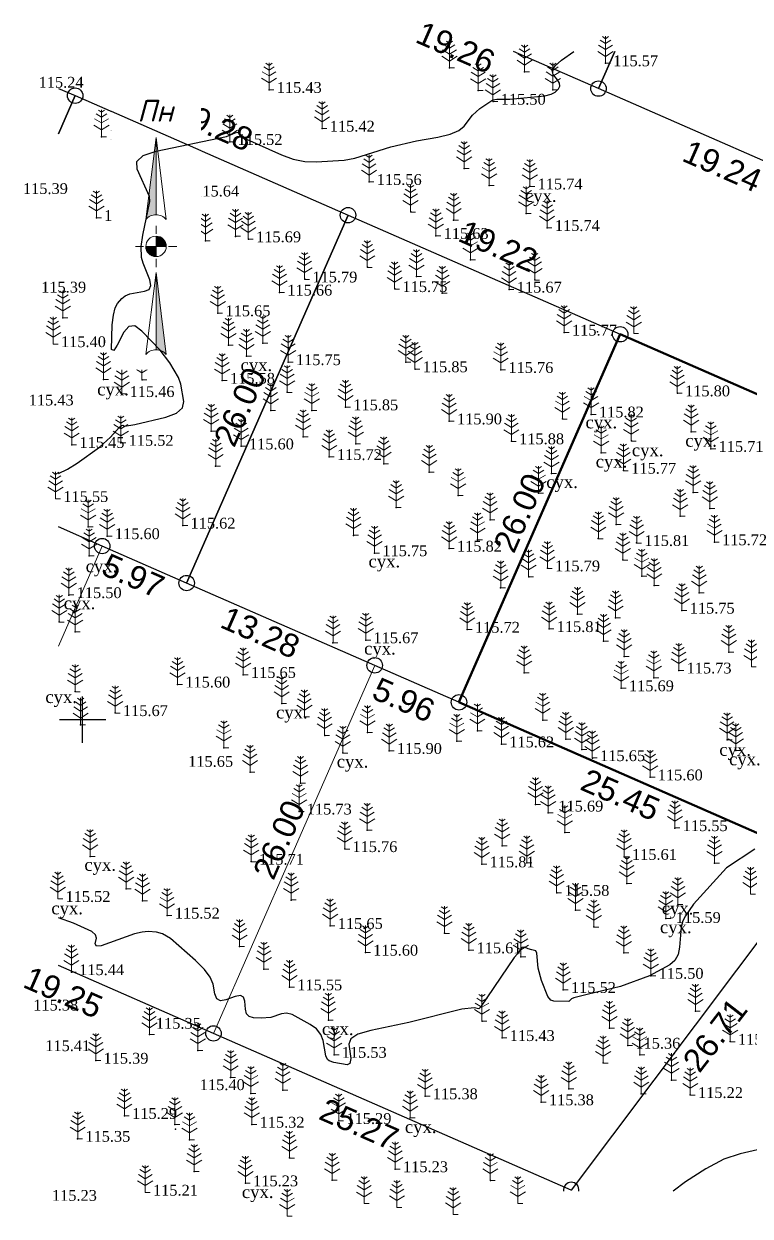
# Model space of a CAD drawing. Header units: millimetres. Extents: x 5405546.2 to 5405634.1, y 5524967.4 to 5525047.9.
# Drawn here: x 5405546.2 to 5405593.2, y 5524967.9 to 5525045 of the extents above; entities that cross this region are included whole.
import ezdxf
from ezdxf.enums import TextEntityAlignment as Align

# ---------------------------------------------------------------- set-up
doc = ezdxf.new("R2010")
doc.units = ezdxf.units.MM
doc.set_wipeout_variables(frame=1)
for name, color, linetype, lineweight in [('#Лист (текст_ПН)', 250, 'Continuous', 0), ('#Штамп', 250, 'Continuous', 0), ('11900000', 1, 'Continuous', 30), ('ТОЧКИ', 7, 'Continuous', 30)]:
    doc.layers.add(name, color=color, linetype=linetype, lineweight=lineweight)
for name, color, linetype in [('горизонтали', 42, 'Continuous'), ('Ділянки_Межі', 10, 'Continuous'), ('надписи', 7, 'Continuous'), ('отметки', 7, 'Continuous'), ('промеры', 185, 'Continuous'), ('Растительность', 7, 'Continuous')]:
    doc.layers.add(name, color=color, linetype=linetype)
doc.styles.get("Standard").update_dxf_attribs({"font": 'arial.ttf'})
doc.styles.add('times', font='times.ttf')
doc.styles.add('Мой_Топо', font='isocpeui.ttf')

# ---------------------------------------------------------------- blocks, each defined once
blk = doc.blocks.new('A$C51FE15A3')
at = {"layer": 'Растительность', "color": 94, "lineweight": 0}
for points in [[(-0.201, 1.726), (0, 1.584), (0.201, 1.726)], [(0, 1.75), (0, 0), (0.319, 0)], [(-0.447, 1.172), (0, 0.895), (0.447, 1.172)], [(-0.343, 1.489), (0, 1.267), (0.343, 1.489)], [(-0.493, 0.753), (0, 0.444), (0.493, 0.753)]]:
    blk.add_lwpolyline(points, dxfattribs=at)
blk = doc.blocks.new('*U5')
at = {"color": 0}
for points in [[(-0.113, 0), (-0.109, -0.029), (-0.097, -0.056)], [(-0.113, 0), (-0.097, -0.056), (0, 0)], [(-0.097, -0.056), (0, -0.113), (0, 0)], [(-0.097, -0.056), (-0.08, -0.08), (-0.056, -0.097)], [(-0.097, -0.056), (-0.056, -0.097), (0, -0.113)], [(-0.056, -0.097), (-0.029, -0.109), (0, -0.113)]]:
    blk.add_solid(points, dxfattribs=at)
blk = doc.blocks.new('*U6')
at = {"color": 0}
for points in [[(0, 0), (0.097, 0.056), (0, 0.113)], [(0.097, 0.056), (0.029, 0.109), (0, 0.113)], [(0, 0), (0.113, 0), (0.097, 0.056)], [(0.097, 0.056), (0.056, 0.097), (0.029, 0.109)], [(0.097, 0.056), (0.08, 0.08), (0.056, 0.097)], [(0.113, 0), (0.109, 0.029), (0.097, 0.056)]]:
    blk.add_solid(points, dxfattribs=at)
blk = doc.blocks.new('*U7')
at = {"color": 0}
for points in [[(0, -1.136), (0.021, -1.138), (0, -0.288)], [(0.021, -1.138), (0.042, -1.142), (0, -0.288)], [(0.042, -1.142), (0.062, -1.15), (0, -0.288)], [(0.062, -1.15), (0.081, -1.16), (0, -0.288)], [(0.081, -1.16), (0.098, -1.173), (0, -0.288)], [(0.098, -1.173), (0.113, -1.188), (0, -0.288)]]:
    blk.add_solid(points, dxfattribs=at)
blk = doc.blocks.new('*U8')
at = {"color": 0}
for points in [[(-0.113, 0.297), (-0.098, 0.312), (0, 1.197)], [(-0.098, 0.312), (-0.081, 0.325), (0, 1.197)], [(-0.081, 0.325), (-0.062, 0.335), (0, 1.197)], [(-0.062, 0.335), (-0.042, 0.343), (0, 1.197)], [(-0.042, 0.343), (-0.021, 0.347), (0, 1.197)], [(-0.021, 0.347), (0, 0.349), (0, 1.197)]]:
    blk.add_solid(points, dxfattribs=at)
blk = doc.blocks.new('#Північ')
at = {"color": 7}
blk.add_wipeout([(-2.901, 10.635), (2.901, 10.635), (2.901, -7.981), (-2.901, -7.981)], dxfattribs=at).dxf.layer = '#Лист (текст_ПН)'
at = {"layer": '#Лист (текст_ПН)'}
for p, q in [((-0.663, 1.748), (0, 7.043)), ((0, 7.043), (0, 2.052)), ((0, 7.043), (0.663, 1.748)), ((0, 1.337), (0, 0.807)), ((-1.337, 0), (-0.807, 0)), ((-0.662, 0), (0.662, 0)), ((0, 0.662), (0, -0.662)), ((1.337, 0), (0.807, 0)), ((0, -1.337), (0, -0.807)), ((-0.663, -6.99), (0, -1.695)), ((0, -1.695), (0.663, -6.99)), ((0, -1.695), (0, -6.686))]:
    blk.add_line(p, q, dxfattribs=at)
at = {"layer": '#Лист (текст_ПН)', "flags": 128}
for points in [[(0, 7.043), (-0.663, 1.748, -0.218585), (0, 2.052)], [(0, 0), (-0.662, 0, 0.414214), (0, -0.662)]]:
    blk.add_lwpolyline(points, format="xyb", close=True, dxfattribs=at)
at = {"layer": '#Лист (текст_ПН)'}
blk.add_circle((0, 0), 0.662, dxfattribs=at)
for centre in [(0, 1.178), (0, -7.56)]:
    blk.add_arc(centre, 0.874, 40.67981, 139.32019, dxfattribs=at)
at = {"layer": '#Лист (текст_ПН)', "xscale": 5.883850111352785, "yscale": 5.883850111352785, "zscale": 5.883850111352785}
for name in ['*U8', '*U5', '*U6', '*U7']:
    blk.add_blockref(name, (0, 0), dxfattribs=at)
at = {"layer": '#Лист (текст_ПН)', "style": 'Мой_Топо'}
blk.add_text('Пн', height=1.4, dxfattribs=at).set_placement((-1.217, 8.077))

msp = doc.modelspace()

# ---------------------------------------------------------------- linework, layer by layer
at = {"layer": '11900000', "color": 7}
for points in [[(5405550, 5524998.5, 0), (5405550, 5525001.5, 0)], [(5405550, 5524998.5, 0), (5405550, 5525001.5, 0)], [(5405548.5, 5525000, 0), (5405551.5, 5525000, 0)], [(5405548.5, 5525000, 0), (5405551.5, 5525000, 0)]]:
    msp.add_polyline3d(points, dxfattribs=at)
at = {"layer": 'горизонтали', "color": 32}
for points in [[(5405593.487, 5524991.612, 115.5), (5405591.667, 5524990.422, 115.5), (5405589.537, 5524988.062, 115.5), (5405589.007, 5524987.312, 115.5), (5405588.837, 5524986.982, 115.5), (5405588.727, 5524986.562, 115.5), (5405588.627, 5524985.282, 115.5), (5405588.537, 5524984.802, 115.5), (5405588.327, 5524984.412, 115.5), (5405587.987, 5524984.132, 115.5), (5405586.687, 5524983.412, 115.5), (5405584.807, 5524982.732, 115.5), (5405582.657, 5524982.222, 115.5), (5405581.777, 5524982.002, 115.5), (5405581.637, 5524981.932, 115.5), (5405581.467, 5524981.762, 115.5), (5405580.487, 5524981.782, 115.5), (5405580.287, 5524981.852, 115.5), (5405580.097, 5524982.082, 115.5), (5405579.687, 5524983.122, 115.5), (5405579.467, 5524983.912, 115.5), (5405579.387, 5524984.882, 115.5), (5405579.327, 5524985.032, 115.5), (5405579.057, 5524985.102, 115.5), (5405578.827, 5524985.172, 115.5), (5405578.597, 5524985.282, 115.5), (5405578.427, 5524985.262, 115.5), (5405578.147, 5524984.842, 115.5), (5405577.917, 5524984.602, 115.5), (5405575.747, 5524981.402, 115.5), (5405575.627, 5524981.292, 115.5), (5405575.337, 5524981.342, 115.5), (5405574.537, 5524981.262, 115.5), (5405571.117, 5524980.412, 115.5), (5405568.657, 5524979.892, 115.5), (5405567.817, 5524979.652, 115.5), (5405567.347, 5524979.352, 115.5), (5405567.227, 5524978.992, 115.5), (5405567.347, 5524978.062, 115.5), (5405567.297, 5524977.742, 115.5), (5405567.107, 5524977.662, 115.5), (5405566.257, 5524977.822, 115.5), (5405565.947, 5524977.912, 115.5), (5405565.837, 5524978.012, 115.5), (5405565.737, 5524978.242, 115.5), (5405565.557, 5524979.232, 115.5), (5405565.417, 5524979.632, 115.5), (5405565.137, 5524979.982, 115.5), (5405564.727, 5524980.282, 115.5), (5405563.557, 5524980.912, 115.5), (5405563.187, 5524981.002, 115.5), (5405562.877, 5524980.962, 115.5), (5405562.187, 5524980.732, 115.5), (5405561.557, 5524980.682, 115.5), (5405561.057, 5524980.712, 115.5), (5405560.767, 5524980.782, 115.5), (5405560.597, 5524980.962, 115.5), (5405560.527, 5524981.262, 115.5), (5405560.497, 5524981.782, 115.5), (5405560.417, 5524982.052, 115.5), (5405560.207, 5524982.152, 115.5), (5405559.877, 5524982.082, 115.5), (5405559.267, 5524981.862, 115.5), (5405558.927, 5524981.802, 115.5), (5405558.687, 5524981.932, 115.5), (5405558.547, 5524982.262, 115.5), (5405558.437, 5524982.882, 115.5), (5405558.257, 5524983.332, 115.5), (5405557.887, 5524983.842, 115.5), (5405557.307, 5524984.422, 115.5), (5405555.687, 5524985.832, 115.5), (5405555.177, 5524986.142, 115.5), (5405554.777, 5524986.252, 115.5), (5405554.247, 5524986.282, 115.5), (5405553.847, 5524986.252, 115.5), (5405553.347, 5524986.132, 115.5), (5405551.207, 5524985.362, 115.5), (5405550.897, 5524985.352, 115.5), (5405550.817, 5524985.502, 115.5), (5405550.887, 5524985.852, 115.5), (5405550.837, 5524986.082, 115.5), (5405550.597, 5524986.302, 115.5), (5405549.397, 5524986.832, 115.5), (5405548.431, 5524987.176, 115.5)], [(5405594.887, 5524972.432, 115), (5405592.557, 5524971.902, 115), (5405591.497, 5524971.552, 115), (5405590.317, 5524970.942, 115), (5405589.017, 5524970.082, 115), (5405588.216, 5524969.496, 115)]]:
    msp.add_polyline3d(points, dxfattribs=at)
at = {"layer": 'Ділянки_Межі'}
for points in [[(5405584.434, 5525043.249), (5405583.377, 5525040.839), (5405577.872, 5525043.249)], [(5405605.433, 5525043.249), (5405601, 5525033.124), (5405583.377, 5525040.839)], [(5405583.377, 5525040.839), (5405584.434, 5525043.249)], [(5405548.431, 5525040.856), (5405549.514, 5525040.382), (5405548.431, 5525037.908)], [(5405548.431, 5525037.908), (5405549.514, 5525040.382), (5405567.174, 5525032.65), (5405556.73, 5525008.84), (5405551.263, 5525011.233), (5405548.431, 5525012.473)]]:
    msp.add_lwpolyline(points, dxfattribs=at)
at = {"layer": 'Ділянки_Межі', "lineweight": 25}
msp.add_lwpolyline([(5405631.175, 5525031.777), (5405623.462, 5525023.289), (5405601, 5525033.124), (5405583.377, 5525040.839), (5405577.872, 5525043.249)], dxfattribs=at)
at = {"layer": 'Ділянки_Межі'}
msp.add_lwpolyline([(5405556.73, 5525008.84), (5405567.174, 5525032.65), (5405584.781, 5525024.941), (5405574.353, 5525001.124), (5405568.897, 5525003.513)], close=True, dxfattribs=at)
at = {"layer": 'Ділянки_Межі', "lineweight": 50}
msp.add_lwpolyline([(5405574.353, 5525001.124), (5405584.781, 5525024.941), (5405614.533, 5525011.916), (5405597.668, 5524990.917)], close=True, dxfattribs=at)
at = {"layer": 'Ділянки_Межі', "lineweight": 0}
for points in [[(5405548.431, 5525012.473), (5405551.263, 5525011.233), (5405548.431, 5525004.764)], [(5405548.431, 5525004.764), (5405551.263, 5525011.233), (5405556.73, 5525008.84), (5405568.897, 5525003.513), (5405558.469, 5524979.696), (5405548.431, 5524984.091)]]:
    msp.add_lwpolyline(points, dxfattribs=at)
msp.add_lwpolyline([(5405558.469, 5524979.696), (5405568.897, 5525003.513), (5405574.353, 5525001.124), (5405597.668, 5524990.917), (5405581.619, 5524969.561)], close=True, dxfattribs=at)
at = {"layer": 'отметки', "color": 7}
for p in [(5405583.829, 5525042.487, 115.571), (5405573.742, 5525042.177, 115.383), (5405578.599, 5525041.923, 115.469), (5405562.064, 5525040.762, 115.43), (5405575.589, 5525040.721, 115.474), (5405580.43, 5525040.753, 115.485), (5405576.556, 5525039.999, 115.503), (5405565.494, 5525038.254, 115.416), (5405551.222, 5525037.725, 115.423), (5405559.522, 5525037.395, 115.517), (5405574.696, 5525035.659, 115.564), (5405568.533, 5525034.804, 115.556), (5405553.79, 5525033.984, 115.47), (5405556.718, 5525034.059, 115.644), (5405576.301, 5525034.57, 115.575), (5405578.942, 5525034.517, 115.738), (5405550.89, 5525032.48, 115.512), (5405555.356, 5525032.893, 115.549), (5405571.226, 5525032.855, 115.599), (5405578.707, 5525032.762, 115.65), (5405574.007, 5525032.318, 115.539), (5405580.056, 5525031.825, 115.742), (5405557.946, 5525030.985, 115.634), (5405559.89, 5525031.278, 115.667), (5405560.725, 5525031.093, 115.687), (5405572.863, 5525031.311, 115.632), (5405552.501, 5525029.442, 115.458), (5405575.105, 5525029.761, 115.629), (5405568.436, 5525029.274, 115.75), (5405571.601, 5525028.67, 115.668), (5405564.367, 5525028.496, 115.786), (5405570.196, 5525027.873, 115.748), (5405577.595, 5525027.836, 115.668), (5405579.256, 5525028.455, 115.709), (5405562.744, 5525027.647, 115.664), (5405573.272, 5525027.604, 115.729), (5405552.925, 5525026.793, 115.517), (5405558.743, 5525026.307, 115.65), (5405548.718, 5525026.009, 115.442), (5405556.831, 5525026.066, 115.544), (5405581.166, 5525025.054, 115.767), (5405583.317, 5525025.105, 115.808), (5405556.064, 5525024.505, 115.54), (5405559.429, 5525024.242, 115.597), (5405561.663, 5525024.374, 115.647), (5405560.604, 5525023.517, 115.559), (5405563.3, 5525023.144, 115.745), (5405570.913, 5525023.137, 115.838), (5405571.507, 5525022.685, 115.848), (5405577.05, 5525022.639, 115.758), (5405551.355, 5525022.015, 115.493), (5405553.842, 5525021.997, 115.425), (5405559.036, 5525021.939, 115.58), (5405552.538, 5525021.08, 115.458), (5405563.231, 5525021.185, 115.711), (5405588.482, 5525021.123, 115.798), (5405567.012, 5525020.219, 115.855), (5405562.177, 5525019.999, 115.757), (5405564.829, 5525020.008, 115.682), (5405573.726, 5525019.31, 115.904), (5405581.043, 5525019.459, 115.776), (5405582.904, 5525019.758, 115.821), (5405558.317, 5525018.673, 115.544), (5405589.381, 5525018.623, 115.701), (5405549.295, 5525017.788, 115.446), (5405552.473, 5525017.921, 115.525), (5405564.273, 5525018.314, 115.672), (5405567.674, 5525017.856, 115.763), (5405577.745, 5525018.02, 115.884), (5405585.506, 5525018.035, 115.821), (5405560.26, 5525017.691, 115.598), (5405565.958, 5525017.003, 115.719), (5405583.55, 5525017.278, 115.785), (5405590.65, 5525017.53, 115.713), (5405558.607, 5525016.409, 115.552), (5405569.486, 5525016.556, 115.768), (5405572.43, 5525016.014, 115.831), (5405580.345, 5525015.927, 115.861), (5405584.996, 5525016.115, 115.771), (5405589.5, 5525014.706, 115.797), (5405574.305, 5525014.51, 115.843), (5405579.499, 5525014.661, 115.886), (5405570.288, 5525013.722, 115.782), (5405588.667, 5525013.16, 115.706), (5405590.579, 5525013.659, 115.748), (5405550.364, 5525012.482, 115.53), (5405556.48, 5525012.565, 115.621), (5405576.361, 5525012.941, 115.859), (5405584.523, 5525012.639, 115.882), (5405551.584, 5525011.883, 115.597), (5405567.536, 5525011.927, 115.684), (5405575.558, 5525011.645, 115.82), (5405583.368, 5525011.719, 115.813), (5405573.723, 5525011.074, 115.821), (5405585.849, 5525011.438, 115.813), (5405590.88, 5525011.49, 115.721), (5405550.417, 5525010.609, 115.591), (5405568.895, 5525010.78, 115.747), (5405584.964, 5525010.337, 115.802), (5405580.071, 5525009.798, 115.787), (5405586.186, 5525009.294, 115.831), (5405577.049, 5525008.531, 115.806), (5405578.864, 5525009.252, 115.798), (5405586.991, 5525008.682, 115.846), (5405549.114, 5525008.066, 115.5), (5405589.9, 5525008.208, 115.765), (5405588.783, 5525007.064, 115.751), (5405548.488, 5525006.323, 115.529), (5405582.019, 5525006.821, 115.833), (5405584.49, 5525006.59, 115.829), (5405549.525, 5525005.693, 115.574), (5405574.887, 5525005.829, 115.716), (5405580.177, 5525005.87, 115.805), (5405566.197, 5525004.978, 115.678), (5405568.32, 5525005.149, 115.665), (5405583.71, 5525005.078, 115.804), (5405585.04, 5525004.078, 115.78), (5405591.81, 5525004.368, 115.759), (5405588.581, 5525003.191, 115.73), (5405560.389, 5525002.901, 115.651), (5405578.572, 5525003.036, 115.704), (5405586.965, 5525002.711, 115.739), (5405549.524, 5525001.813, 115.656), (5405556.143, 5525002.283, 115.597), (5405584.85, 5525002.037, 115.695), (5405562.879, 5525001.046, 115.708), (5405552.109, 5525000.433, 115.67), (5405564.348, 5525000.185, 115.724), (5405549.867, 5524999.664, 115.688), (5405575.54, 5524999.277, 115.652), (5405579.768, 5524999.974, 115.666), (5405565.664, 5524998.985, 115.817), (5405568.433, 5524999.17, 115.747), (5405574.211, 5524998.616, 115.766), (5405581.265, 5524998.736, 115.687), (5405591.698, 5524998.69, 115.641), (5405559.141, 5524998.181, 115.65), (5405566.837, 5524997.845, 115.808), (5405569.839, 5524997.986, 115.898), (5405577.102, 5524998.407, 115.624), (5405582.307, 5524998.06, 115.689), (5405592.265, 5524997.999, 115.662), (5405582.985, 5524997.518, 115.646), (5405560.831, 5524996.597, 115.694), (5405586.717, 5524996.271, 115.605), (5405564.101, 5524995.896, 115.733), (5405564.006, 5524994.065, 115.729), (5405579.304, 5524994.507, 115.669), (5405580.118, 5524993.964, 115.69), (5405568.406, 5524992.842, 115.702), (5405581.202, 5524992.7, 115.69), (5405588.329, 5524992.988, 115.552), (5405566.957, 5524991.632, 115.758), (5405577.147, 5524991.839, 115.65), (5405550.486, 5524991.145, 115.639), (5405560.911, 5524990.816, 115.714), (5405585.045, 5524991.129, 115.612), (5405575.836, 5524990.643, 115.811), (5405578.74, 5524990.735, 115.625), (5405590.889, 5524990.724, 115.525), (5405585.214, 5524989.39, 115.579), (5405552.821, 5524989.051, 115.571), (5405580.675, 5524988.8, 115.579), (5405553.87, 5524988.275, 115.632), (5405563.488, 5524988.329, 115.646), (5405588.517, 5524988.027, 115.523), (5405555.465, 5524987.327, 115.524), (5405581.886, 5524987.67, 115.579), (5405587.743, 5524987.129, 115.589), (5405566.01, 5524986.655, 115.646), (5405573.406, 5524986.174, 115.622), (5405583.077, 5524986.584, 115.55), (5405560.156, 5524985.315, 115.568), (5405568.301, 5524984.93, 115.601), (5405574.988, 5524985.079, 115.609), (5405578.351, 5524984.649, 115.486), (5405585.022, 5524984.903, 115.575), (5405561.732, 5524983.863, 115.523), (5405549.274, 5524983.668, 115.437), (5405586.77, 5524983.432, 115.5), (5405563.388, 5524982.684, 115.552), (5405581.099, 5524982.515, 115.521), (5405589.65, 5524981.135, 115.387), (5405565.9, 5524980.557, 115.53), (5405575.842, 5524980.494, 115.478), (5405584.095, 5524980.037, 115.414), (5405554.315, 5524979.615, 115.351), (5405577.14, 5524979.403, 115.431), (5405557.448, 5524978.592, 115.444), (5405585.268, 5524978.909, 115.36), (5405591.904, 5524979.164, 115.279), (5405550.849, 5524977.938, 115.391), (5405566.266, 5524978.32, 115.53), (5405583.675, 5524977.783, 115.39), (5405586.052, 5524978.307, 115.325), (5405559.577, 5524976.849, 115.402), (5405581.464, 5524976.104, 115.336), (5405588.098, 5524976.669, 115.279), (5405560.893, 5524975.81, 115.356), (5405562.947, 5524976.026, 115.333), (5405572.159, 5524975.637, 115.376), (5405586.147, 5524975.779, 115.343), (5405589.32, 5524975.715, 115.217), (5405579.673, 5524975.245, 115.379), (5405552.703, 5524974.366, 115.294), (5405555.969, 5524973.797, 115.376), (5405560.949, 5524973.798, 115.32), (5405566.572, 5524974.035, 115.287), (5405571.195, 5524974.23, 115.353), (5405556.011, 5524973.492, 115.35), (5405549.677, 5524972.884, 115.349), (5405556.915, 5524972.81, 115.324), (5405563.376, 5524971.635, 115.185), (5405557.215, 5524970.752, 115.282), (5405570.231, 5524970.916, 115.233), (5405560.533, 5524970, 115.23), (5405566.154, 5524970.193, 115.17), (5405576.384, 5524970.183, 115.312)]:
    msp.add_point(p, dxfattribs=at)
at = {"layer": 'ТОЧКИ'}
for centre in [(5405583.377, 5525040.839), (5405549.514, 5525040.382), (5405567.174, 5525032.65, 107.24), (5405584.781, 5525024.941), (5405551.263, 5525011.233, 107.24), (5405556.73, 5525008.84, 107.24), (5405568.897, 5525003.513, 107.24), (5405574.353, 5525001.124, 107.24), (5405558.469, 5524979.696)]:
    msp.add_circle(centre, 0.5, dxfattribs=at)
for centre, start, end in [((5405581.619, 5524969.561), 90.02614, 187.41718), ((5405581.618, 5524969.561), 352.58282, 89.97386)]:
    msp.add_arc(centre, 0.5, start, end, dxfattribs=at)

# ---------------------------------------------------------------- block references
at = {"layer": 'Растительность', "color": 7}
for p in [(5405583.83, 5525042.48, 115.57), (5405573.74, 5525042.18, 115.38), (5405578.6, 5525041.92, 115.47), (5405562.06, 5525040.76, 115.43), (5405575.59, 5525040.72, 115.47), (5405580.43, 5525040.75, 115.49), (5405576.55, 5525040, 115.5), (5405551.22, 5525037.72, 115.42), (5405565.49, 5525038.25, 115.42), (5405559.52, 5525037.39, 115.52), (5405574.69, 5525035.66, 115.56), (5405568.53, 5525034.8, 115.56), (5405576.3, 5525034.57, 115.57), (5405553.79, 5525033.98, 115.47), (5405556.72, 5525034.06, 115.64), (5405578.94, 5525034.51, 115.74), (5405550.89, 5525032.48, 115.51), (5405555.35, 5525032.89, 115.55), (5405571.22, 5525032.85, 115.6), (5405574.01, 5525032.32, 115.54), (5405578.7, 5525032.76, 115.65), (5405580.05, 5525031.82, 115.74), (5405557.94, 5525030.98, 115.63), (5405559.89, 5525031.28, 115.67), (5405560.72, 5525031.09, 115.69), (5405572.86, 5525031.31, 115.63), (5405552.5, 5525029.44, 115.46), (5405568.42, 5525029.26, 115.75), (5405575.1, 5525029.76, 115.63), (5405564.36, 5525028.49, 115.79), (5405571.6, 5525028.67, 115.67), (5405579.25, 5525028.45, 115.71), (5405562.74, 5525027.65, 115.66), (5405570.19, 5525027.87, 115.75), (5405573.27, 5525027.6, 115.73), (5405577.59, 5525027.83, 115.67), (5405552.92, 5525026.79, 115.52), (5405556.83, 5525026.07, 115.54), (5405558.74, 5525026.31, 115.65), (5405548.72, 5525026.01, 115.44), (5405581.16, 5525025.05, 115.77), (5405585.66, 5525024.98, 114.13), (5405548.1, 5525024.31, 115.4), (5405556.06, 5525024.5, 115.54), (5405559.43, 5525024.24, 115.6), (5405561.66, 5525024.37, 115.65), (5405560.6, 5525023.52, 115.56), (5405563.3, 5525023.14, 115.75), (5405570.91, 5525023.13, 115.84), (5405571.5, 5525022.68, 115.85), (5405577.05, 5525022.64, 115.76), (5405551.35, 5525022.01, 115.49), (5405553.84, 5525022, 115.43), (5405559.03, 5525021.94, 115.58), (5405552.54, 5525021.08, 115.46), (5405563.23, 5525021.18, 115.71), (5405588.48, 5525021.12, 115.8), (5405562.17, 5525020, 115.76), (5405564.83, 5525020.01, 115.68), (5405567.01, 5525020.22, 115.85), (5405573.72, 5525019.31, 115.9), (5405581.04, 5525019.45, 115.78), (5405582.9, 5525019.75, 115.82), (5405558.32, 5525018.67, 115.54), (5405589.38, 5525018.62, 115.7), (5405549.29, 5525017.79, 115.45), (5405552.47, 5525017.92, 115.52), (5405560.26, 5525017.69, 115.6), (5405564.27, 5525018.31, 115.67), (5405567.67, 5525017.85, 115.76), (5405577.74, 5525018.01, 115.88), (5405585.5, 5525018.03, 115.82), (5405565.96, 5525017, 115.72), (5405583.55, 5525017.27, 115.78), (5405590.65, 5525017.53, 115.71), (5405558.61, 5525016.41, 115.55), (5405569.48, 5525016.55, 115.77), (5405584.99, 5525016.11, 115.77), (5405572.43, 5525016.01, 115.83), (5405580.34, 5525015.92, 115.86), (5405574.3, 5525014.51, 115.84), (5405579.5, 5525014.66, 115.89), (5405589.5, 5525014.7, 115.8), (5405548.25, 5525014.29, 115.55), (5405570.29, 5525013.72, 115.78), (5405576.36, 5525012.94, 115.86), (5405588.67, 5525013.16, 115.71), (5405590.58, 5525013.66, 115.75), (5405550.36, 5525012.48, 115.53), (5405556.48, 5525012.56, 115.62), (5405584.52, 5525012.63, 115.88), (5405551.58, 5525011.88, 115.6), (5405567.53, 5525011.93, 115.68), (5405575.56, 5525011.64, 115.82), (5405583.37, 5525011.71, 115.81), (5405585.85, 5525011.43, 115.81), (5405590.88, 5525011.49, 115.72), (5405568.89, 5525010.78, 115.75), (5405573.72, 5525011.07, 115.82), (5405550.42, 5525010.61, 115.59), (5405584.96, 5525010.33, 115.8), (5405578.86, 5525009.25, 115.8), (5405580.07, 5525009.79, 115.79), (5405586.18, 5525009.29, 115.83), (5405577.05, 5525008.53, 115.81), (5405586.99, 5525008.68, 115.85), (5405549.11, 5525008.07, 115.5), (5405589.9, 5525008.2, 115.76), (5405582.02, 5525006.82, 115.83), (5405588.78, 5525007.06, 115.75), (5405548.49, 5525006.32, 115.53), (5405584.49, 5525006.59, 115.83), (5405549.52, 5525005.69, 115.57), (5405574.89, 5525005.83, 115.72), (5405580.18, 5525005.87, 115.81), (5405566.2, 5525004.98, 115.68), (5405568.32, 5525005.15, 115.67), (5405583.71, 5525005.07, 115.8), (5405585.04, 5525004.08, 115.78), (5405591.81, 5525004.36, 115.76), (5405560.39, 5525002.9, 115.65), (5405578.57, 5525003.03, 115.7), (5405588.58, 5525003.19, 115.73), (5405593.27, 5525003.41, 115.78), (5405556.14, 5525002.28, 115.6), (5405586.96, 5525002.71, 115.74), (5405549.52, 5525001.81, 115.66), (5405584.85, 5525002.04, 115.7), (5405562.88, 5525001.04, 115.71), (5405552.11, 5525000.43, 115.67), (5405564.35, 5525000.18, 115.72), (5405579.77, 5524999.97, 115.67), (5405549.87, 5524999.66, 115.69), (5405568.43, 5524999.17, 115.75), (5405575.54, 5524999.28, 115.65), (5405565.66, 5524998.98, 115.82), (5405574.21, 5524998.61, 115.77), (5405577.1, 5524998.41, 115.62), (5405581.26, 5524998.73, 115.69), (5405591.7, 5524998.69, 115.64), (5405559.14, 5524998.18, 115.65), (5405566.84, 5524997.84, 115.81), (5405569.84, 5524997.98, 115.9), (5405582.31, 5524998.06, 115.69), (5405582.98, 5524997.52, 115.65), (5405592.26, 5524998, 115.66), (5405560.83, 5524996.6, 115.69), (5405586.72, 5524996.27, 115.6), (5405564.1, 5524995.89, 115.73), (5405579.3, 5524994.51, 115.67), (5405564.01, 5524994.06, 115.73), (5405580.12, 5524993.96, 115.69), (5405588.33, 5524992.99, 115.55), (5405568.41, 5524992.84, 115.7), (5405581.2, 5524992.7, 115.69), (5405566.96, 5524991.63, 115.76), (5405577.15, 5524991.84, 115.65), (5405550.48, 5524991.14, 115.64), (5405560.91, 5524990.81, 115.71), (5405575.83, 5524990.64, 115.81), (5405578.74, 5524990.73, 115.63), (5405585.04, 5524991.13, 115.61), (5405590.89, 5524990.72, 115.53), (5405552.82, 5524989.05, 115.57), (5405585.21, 5524989.39, 115.58), (5405548.39, 5524988.4, 115.52), (5405553.87, 5524988.27, 115.63), (5405563.49, 5524988.33, 115.65), (5405580.67, 5524988.8, 115.58), (5405593.22, 5524988.7, 115.42), (5405581.89, 5524987.67, 115.58), (5405588.52, 5524988.03, 115.52), (5405555.46, 5524987.33, 115.52), (5405587.74, 5524987.13, 115.59), (5405566.01, 5524986.65, 115.65), (5405573.41, 5524986.17, 115.62), (5405583.08, 5524986.58, 115.55), (5405560.16, 5524985.31, 115.57), (5405568.3, 5524984.93, 115.6), (5405574.99, 5524985.08, 115.61), (5405578.35, 5524984.65, 115.49), (5405585.02, 5524984.9, 115.58), (5405549.27, 5524983.67, 115.44), (5405561.73, 5524983.86, 115.52), (5405586.77, 5524983.43, 115.5), (5405563.39, 5524982.68, 115.55), (5405581.1, 5524982.51, 115.52), (5405565.9, 5524980.56, 115.53), (5405589.65, 5524981.13, 115.39), (5405575.84, 5524980.49, 115.48), (5405584.09, 5524980.04, 115.41), (5405554.32, 5524979.62, 115.35), (5405577.14, 5524979.4, 115.43), (5405591.9, 5524979.16, 115.28), (5405557.45, 5524978.59, 115.44), (5405566.27, 5524978.32, 115.53), (5405585.27, 5524978.91, 115.36), (5405586.05, 5524978.31, 115.32), (5405550.85, 5524977.94, 115.39), (5405583.68, 5524977.78, 115.39), (5405559.58, 5524976.85, 115.4), (5405588.1, 5524976.67, 115.28), (5405562.95, 5524976.03, 115.33), (5405581.46, 5524976.1, 115.34), (5405560.89, 5524975.81, 115.36), (5405572.16, 5524975.64, 115.38), (5405579.67, 5524975.24, 115.38), (5405586.15, 5524975.78, 115.34), (5405589.32, 5524975.71, 115.22), (5405552.7, 5524974.37, 115.29), (5405555.97, 5524973.8, 115.38), (5405560.95, 5524973.8, 115.32), (5405566.57, 5524974.04, 115.29), (5405571.19, 5524974.23, 115.35), (5405549.68, 5524972.88, 115.35), (5405556.91, 5524972.81, 115.32), (5405563.38, 5524971.63, 115.19), (5405557.22, 5524970.75, 115.28), (5405570.23, 5524970.92, 115.23), (5405560.53, 5524970, 115.23), (5405566.15, 5524970.19, 115.17), (5405576.38, 5524970.18, 115.31), (5405554.05, 5524969.4, 115.21), (5405568.22, 5524968.68, 115.2), (5405570.34, 5524968.44, 115.19), (5405578.16, 5524968.69, 115.14), (5405563.24, 5524967.87, 115.22), (5405573.97, 5524967.97, 115.18)]:
    msp.add_blockref('A$C51FE15A3', p, dxfattribs=at)

# ---------------------------------------------------------------- texts
at = {"layer": 'надписи', "color": 7, "style": 'times'}
for p in [(5405578.619, 5525034.307, 111.861), (5405560.218, 5525023.358, 111.861), (5405550.94, 5525021.783, 111.861), (5405582.539, 5525019.65, 111.861), (5405588.995, 5525018.464, 111.861), (5405585.54, 5525017.845, 111.861), (5405583.198, 5525017.112, 111.861), (5405580, 5525015.788, 111.861), (5405550.193, 5525010.335, 111.861), (5405568.499, 5525010.652, 111.861), (5405548.773, 5525007.945, 111.861), (5405568.214, 5525005.011, 111.861), (5405547.585, 5525001.877, 111.861), (5405562.514, 5525000.877, 111.861), (5405591.198, 5524998.459, 111.861), (5405566.441, 5524997.697, 111.861), (5405591.83, 5524997.848, 111.861), (5405550.111, 5524991.017, 111.861), (5405547.974, 5524988.202, 111.861), (5405587.471, 5524988.195, 111.861), (5405587.357, 5524986.981, 111.861), (5405565.483, 5524980.388, 111.861), (5405570.853, 5524974.05, 111.861), (5405560.303, 5524969.841, 111.861)]:
    msp.add_text('сух.', height=0.8, dxfattribs=at).set_placement(p, align=Align.TOP_LEFT)
at = {"layer": 'отметки', "color": 7, "style": 'times'}
for s, p in [('115.57', (5405584.329, 5525042.987, 115.571)), ('115.24', (5405547.15, 5525041.599, 115.243)), ('115.43', (5405562.564, 5525041.262, 115.43)), ('115.50', (5405577.056, 5525040.499, 115.503)), ('115.42', (5405565.994, 5525038.754, 115.416)), ('115.42', (5405551.722, 5525038.225, 115.423)), ('115.52', (5405560.022, 5525037.895, 115.517)), ('115.56', (5405569.033, 5525035.304, 115.556)), ('115.74', (5405579.442, 5525035.017, 115.738)), ('115.39', (5405546.137, 5525034.718, 115.385)), ('115.64', (5405557.218, 5525034.559, 115.644)), ('115.51', (5405551.39, 5525032.98, 115.512)), ('115.63', (5405573.363, 5525031.811, 115.632)), ('115.74', (5405580.556, 5525032.325, 115.742)), ('115.69', (5405561.225, 5525031.593, 115.687)), ('115.46', (5405553.001, 5525029.942, 115.458)), ('115.79', (5405564.867, 5525028.996, 115.786)), ('115.39', (5405547.316, 5525028.341, 115.393)), ('115.66', (5405563.244, 5525028.147, 115.664)), ('115.75', (5405570.696, 5525028.373, 115.748)), ('115.67', (5405578.095, 5525028.336, 115.668)), ('115.52', (5405553.425, 5525027.293, 115.517)), ('115.65', (5405559.243, 5525026.807, 115.65)), ('115.77', (5405581.666, 5525025.554, 115.767)), ('115.40', (5405548.598, 5525024.808, 115.398)), ('115.75', (5405563.8, 5525023.644, 115.745)), ('115.85', (5405572.007, 5525023.185, 115.848)), ('115.58', (5405559.536, 5525022.439, 115.58)), ('115.76', (5405577.55, 5525023.139, 115.758)), ('115.80', (5405588.982, 5525021.623, 115.798)), ('115.43', (5405546.511, 5525021.035, 115.434)), ('115.46', (5405553.038, 5525021.58, 115.458)), ('115.85', (5405567.512, 5525020.719, 115.855)), ('115.82', (5405583.404, 5525020.258, 115.821)), ('115.90', (5405574.226, 5525019.81, 115.904)), ('115.45', (5405549.795, 5525018.288, 115.446)), ('115.52', (5405552.973, 5525018.421, 115.525)), ('115.60', (5405560.76, 5525018.191, 115.598)), ('115.88', (5405578.245, 5525018.52, 115.884)), ('115.71', (5405591.15, 5525018.03, 115.713)), ('115.72', (5405566.458, 5525017.503, 115.719)), ('115.77', (5405585.496, 5525016.615, 115.771)), ('115.55', (5405548.748, 5525014.787, 115.549)), ('115.60', (5405552.084, 5525012.383, 115.597)), ('115.62', (5405556.98, 5525013.065, 115.621)), ('115.81', (5405586.349, 5525011.938, 115.813)), ('115.72', (5405591.38, 5525011.99, 115.721)), ('115.75', (5405569.395, 5525011.28, 115.747)), ('115.82', (5405574.223, 5525011.574, 115.821)), ('115.79', (5405580.571, 5525010.298, 115.787)), ('115.50', (5405549.614, 5525008.566, 115.5)), ('115.75', (5405589.283, 5525007.564, 115.751)), ('115.72', (5405575.387, 5525006.329, 115.716)), ('115.81', (5405580.677, 5525006.37, 115.805)), ('115.67', (5405568.82, 5525005.649, 115.665)), ('115.65', (5405560.889, 5525003.401, 115.651)), ('115.73', (5405589.081, 5525003.691, 115.73)), ('115.60', (5405556.643, 5525002.783, 115.597)), ('115.69', (5405585.35, 5525002.537, 115.695)), ('115.67', (5405552.609, 5525000.933, 115.67)), ('115.90', (5405570.339, 5524998.486, 115.898)), ('115.62', (5405577.602, 5524998.907, 115.624)), ('115.65', (5405583.485, 5524998.018, 115.646)), ('115.65', (5405556.828, 5524997.649, 115.65)), ('115.60', (5405587.217, 5524996.771, 115.605)), ('115.69', (5405580.781, 5524994.757, 115.69)), ('115.73', (5405564.506, 5524994.565, 115.729)), ('115.55', (5405588.829, 5524993.488, 115.552)), ('115.76', (5405567.457, 5524992.132, 115.758)), ('115.61', (5405585.545, 5524991.629, 115.612)), ('115.71', (5405561.411, 5524991.316, 115.714)), ('115.81', (5405576.336, 5524991.143, 115.811)), ('115.58', (5405581.175, 5524989.3, 115.579)), ('115.52', (5405548.891, 5524988.902, 115.523)), ('115.52', (5405555.965, 5524987.827, 115.524)), ('115.65', (5405566.51, 5524987.155, 115.646)), ('115.59', (5405588.384, 5524987.545, 115.589)), ('115.60', (5405568.801, 5524985.43, 115.601)), ('115.61', (5405575.488, 5524985.579, 115.609)), ('115.44', (5405549.774, 5524984.168, 115.437)), ('115.50', (5405587.27, 5524983.932, 115.5)), ('115.55', (5405563.888, 5524983.184, 115.552)), ('115.52', (5405581.599, 5524983.015, 115.521)), ('115.38', (5405546.801, 5524981.877, 115.378)), ('115.35', (5405554.737, 5524980.699, 115.351)), ('115.41', (5405547.579, 5524979.25, 115.411)), ('115.43', (5405577.64, 5524979.903, 115.431)), ('115.36', (5405585.768, 5524979.409, 115.36)), ('115.28', (5405592.404, 5524979.664, 115.279)), ('115.39', (5405551.349, 5524978.438, 115.391)), ('115.53', (5405566.766, 5524978.82, 115.53)), ('115.40', (5405557.582, 5524976.726, 115.402)), ('115.38', (5405572.659, 5524976.137, 115.376)), ('115.22', (5405589.82, 5524976.215, 115.217)), ('115.38', (5405580.173, 5524975.745, 115.379)), ('115.29', (5405553.203, 5524974.866, 115.294)), ('115.32', (5405561.449, 5524974.298, 115.32)), ('115.29', (5405567.072, 5524974.535, 115.287)), ('115.35', (5405550.177, 5524973.384, 115.349)), ('115.23', (5405570.731, 5524971.416, 115.233)), ('115.23', (5405561.033, 5524970.5, 115.23)), ('115.23', (5405548.013, 5524969.563, 115.228)), ('115.21', (5405554.552, 5524969.897, 115.208))]:
    msp.add_text(s, height=0.7, dxfattribs=at).set_placement(p, align=Align.TOP_LEFT)
at = {"layer": 'промеры', "char_height": 1.5, "attachment_point": 1}
for s, insert, rotation in [('19.26', (5405572.041, 5525045.247), 336.35584), ('19.28', (5405556.372, 5525040.212), 336.35584), ('19.24', (5405589.301, 5525037.568), 336.35584), ('19.22', (5405574.799, 5525032.387), 336.35584), ('26.00', (5405558.431, 5525018.148), 66.37949), ('26.00', (5405576.53, 5525011.292), 66.37949), ('5.97', (5405551.706, 5525010.817), 336.35584), ('13.28', (5405559.41, 5525007.384), 336.35584), ('5.96', (5405569.216, 5525002.79, 107.24), 336.35584), ('25.45', (5405582.707, 5524996.884), 336.35584), ('26.00', (5405560.971, 5524990.143), 66.37949), ('19.25', (5405546.65, 5524984.096), 336.35584), ('26.71', (5405588.72, 5524977.983), 52.3508), ('25.27', (5405565.791, 5524975.558), 336.35584)]:
    msp.add_mtext(s, dxfattribs=dict(at, insert=insert, rotation=rotation))

# ---------------------------------------------------------------- next in the draw order: block references
at = {"layer": '#Штамп'}
msp.add_blockref('#Північ', (5405554.748, 5525030.626, 587.373), dxfattribs=at)

# ---------------------------------------------------------------- next in the draw order: linework, layer by layer
at = {"layer": 'горизонтали', "color": 32}
msp.add_polyline3d([(5405548.431, 5525015.932, 115.5), (5405549.027, 5525016.212, 115.5), (5405549.647, 5525016.592, 115.5), (5405551.097, 5525017.642, 115.5), (5405551.807, 5525018.292, 115.5), (5405552.357, 5525018.912, 115.5), (5405552.507, 5525019.032, 115.5), (5405552.607, 5525019.052, 115.5), (5405552.707, 5525018.992, 115.5), (5405553.377, 5525019.092, 115.5), (5405555.377, 5525019.582, 115.5), (5405556.077, 5525019.832, 115.5), (5405556.467, 5525020.172, 115.5), (5405556.557, 5525020.592, 115.5), (5405556.357, 5525021.722, 115.5), (5405556.207, 5525022.142, 115.5), (5405555.647, 5525023.082, 115.5), (5405555.007, 5525023.912, 115.5), (5405553.827, 5525025.152, 115.5), (5405553.377, 5525025.482, 115.5), (5405552.987, 5525025.452, 115.5), (5405552.667, 5525025.072, 115.5), (5405552.237, 5525024.232, 115.5), (5405552.007, 5525023.882, 115.5), (5405551.877, 5525023.962, 115.5), (5405551.917, 5525025.542, 115.5), (5405551.987, 5525026.182, 115.5), (5405552.097, 5525026.642, 115.5), (5405552.257, 5525026.932, 115.5), (5405552.527, 5525027.252, 115.5), (5405552.747, 5525027.432, 115.5), (5405553.047, 5525027.562, 115.5), (5405554.007, 5525027.722, 115.5), (5405554.307, 5525027.842, 115.5), (5405554.417, 5525028.092, 115.5), (5405554.337, 5525028.472, 115.5), (5405553.907, 5525029.552, 115.5), (5405553.817, 5525029.912, 115.5), (5405553.797, 5525030.612, 115.5), (5405553.887, 5525031.352, 115.5), (5405554.347, 5525033.542, 115.5), (5405554.317, 5525033.852, 115.5), (5405553.527, 5525035.622, 115.5), (5405553.497, 5525036.112, 115.5), (5405553.907, 5525036.502, 115.5), (5405554.767, 5525036.782, 115.5), (5405559.307, 5525037.742, 115.5), (5405559.967, 5525038.012, 115.5), (5405560.087, 5525037.982, 115.5), (5405560.597, 5525037.562, 115.5), (5405562.857, 5525036.542, 115.5), (5405563.627, 5525036.272, 115.5), (5405564.377, 5525036.122, 115.5), (5405565.117, 5525036.092, 115.5), (5405566.927, 5525036.202, 115.5), (5405567.617, 5525036.332, 115.5), (5405569.937, 5525037.072, 115.5), (5405571.597, 5525037.452, 115.5), (5405572.977, 5525037.702, 115.5), (5405573.777, 5525037.892, 115.5), (5405574.347, 5525038.132, 115.5), (5405574.687, 5525038.402, 115.5), (5405575.237, 5525039.112, 115.5), (5405575.707, 5525039.542, 115.5), (5405576.547, 5525040.102, 115.5), (5405576.797, 5525040.162, 115.5), (5405577.647, 5525040.162, 115.5), (5405579.907, 5525040.372, 115.5), (5405580.327, 5525040.482, 115.5), (5405580.567, 5525040.612, 115.5), (5405580.797, 5525040.832, 115.5), (5405580.887, 5525040.992, 115.5), (5405580.867, 5525041.182, 115.5), (5405580.737, 5525041.402, 115.5), (5405580.447, 5525041.742, 115.5), (5405580.387, 5525042.002, 115.5), (5405580.567, 5525042.312, 115.5), (5405580.987, 5525042.682, 115.5), (5405581.789, 5525043.249, 115.5)], dxfattribs=at)
at = {"layer": 'Ділянки_Межі', "lineweight": 25}
msp.add_lwpolyline([(5405548.431, 5525040.856), (5405549.514, 5525040.382), (5405567.174, 5525032.65), (5405584.781, 5525024.941), (5405614.533, 5525011.916), (5405597.668, 5524990.917), (5405581.619, 5524969.561), (5405558.469, 5524979.696), (5405548.431, 5524984.091)], dxfattribs=at)

doc.saveas('drawing.dxf')
